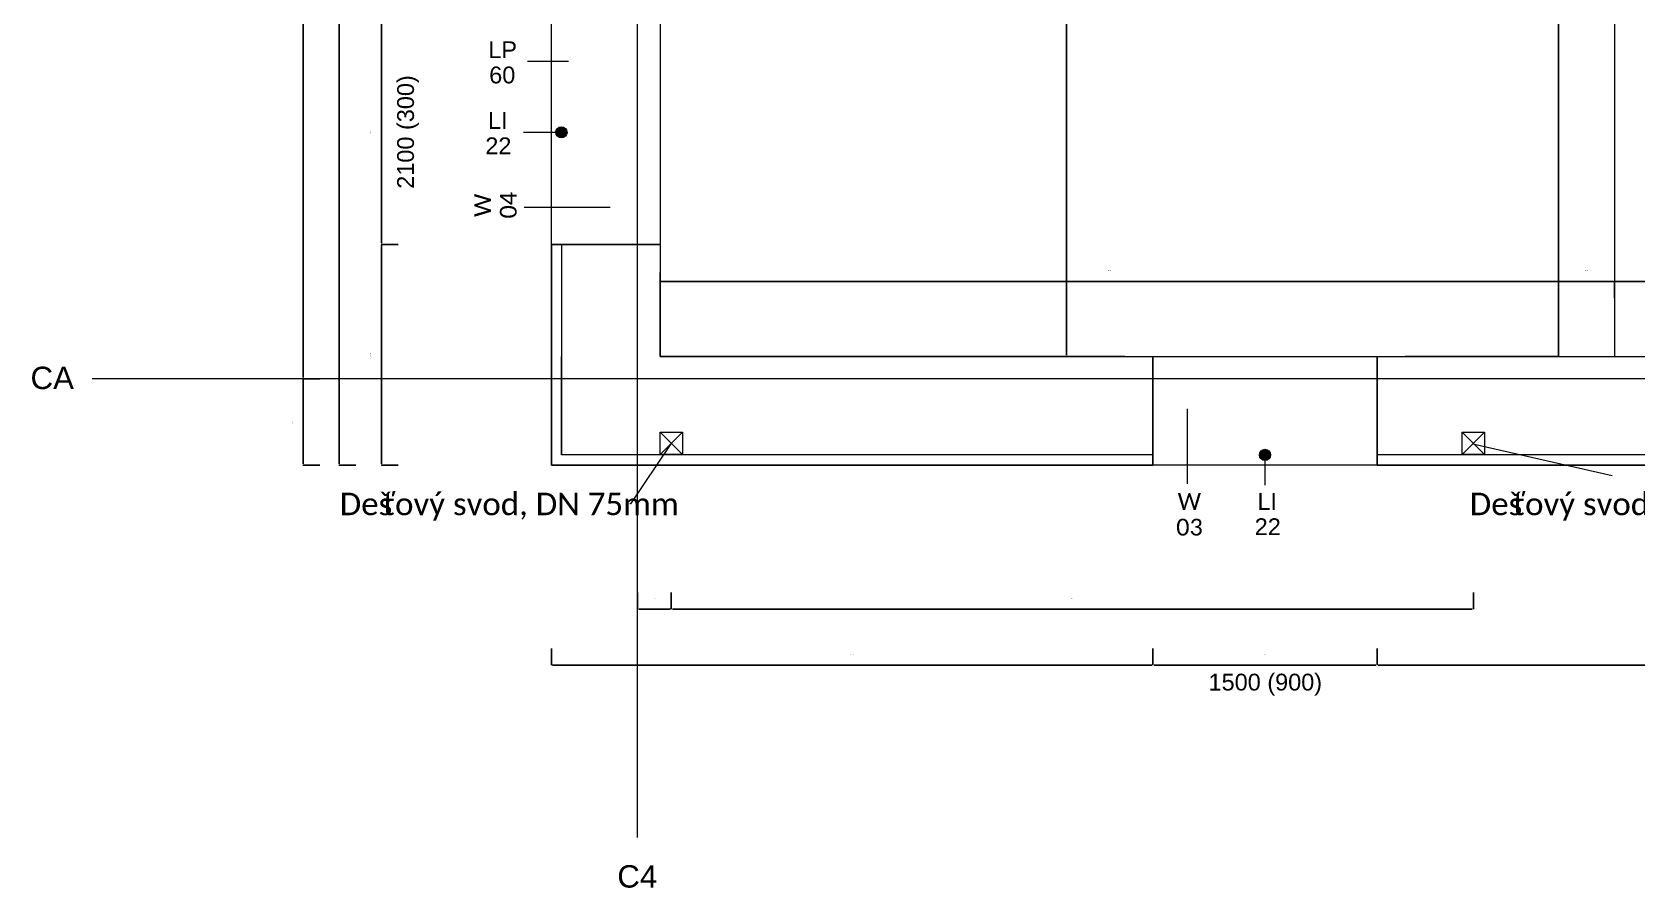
# Model space of a CAD drawing. Extents: x -47641 to 202, y -7675 to 12965.
# Drawn here: x -47638 to -40475, y -7675 to -3854 of the extents above; entities that cross this region are included whole.
import ezdxf

# ---------------------------------------------------------------- set-up
doc = ezdxf.new("R2010")
doc.units = 0
for name, color, linetype, lineweight in [('A-____-____-DIMS', 9, 'CONTINUOUS', 5), ('A-AREA-BNDY-OTLN', 9, 'CONTINUOUS', 5), ('A-FLOR-HRAL-IDEN', 9, 'CONTINUOUS', 9), ('A-GENM-____-IDEN', 9, 'CONTINUOUS', 9), ('A-GLAZ-____-IDEN', 9, 'CONTINUOUS', 9), ('A-WALL-____-MCUT', 9, 'CONTINUOUS', 25), ('A-WALL-____-OTLN', 9, 'CONTINUOUS', 9), ('A-WALL-____-PATT', 9, 'CONTINUOUS', 25), ('G-____-____-TEXT', 9, 'CONTINUOUS', 5), ('I-WALL-____-MCUT', 9, 'CONTINUOUS', 25), ('M-HVAC-DUCT-OTLN', 9, 'CONTINUOUS', 9), ('S-GRID-____-IDEN', 9, 'CONTINUOUS', 9), ('S-GRID-____-OTLN', 9, 'CONTINUOUS', 5), ('S-STRS-____-MBND', 9, 'CONTINUOUS', 9)]:
    doc.layers.add(name, color=color, linetype=linetype, lineweight=lineweight)
doc.styles.add('Arial', font='Arial')
doc.styles.add('Arial_1', font='Arial_1')
doc.styles.add('Arial_2', font='Arial_2')
doc.styles.add('Calibri', font='Calibri')
doc.styles.add('Calibri_2', font='Calibri_2')
doc.dimstyles.get("Standard").update_dxf_attribs({"dimtxt": 2.5, "dimasz": 2.5, "dimexe": 1.25, "dimexo": 0.625, "dimtad": 0, "dimtoh": 1, "dimdec": 4, "dimzin": 1, "dimdsep": 46, "dimtxsty": 'Standard', "dimcen": 0.09, "dimadec": 0, "dimazin": 0, "dimtfac": 1, "dimtdec": 4, "dimtofl": 0, "dimtmove": 0, "dimatfit": 3, "dimfxl": 1, "dimtolj": 1, "dimtzin": 0, "dimarcsym": 0})

# ---------------------------------------------------------------- blocks, each defined once
blk = doc.blocks.new('*D71')
at = {"layer": 'A-____-____-DIMS', "color": 0, "linetype": 'ByBlock', "lineweight": -2}
for p, q in [((-44784.9, -6355.3), (-44784.9, -6430.9)), ((-41204.9, -6355.3), (-41204.9, -6430.9)), ((-44779.9, -6429.6), (-41209.9, -6429.6))]:
    blk.add_line(p, q, dxfattribs=at)
for points in [[(-44784.9, -6429.6), (-44782.4, -6429.2), (-44782.4, -6430.1)], [(-41204.9, -6429.6), (-41207.4, -6430.1), (-41207.4, -6429.2)]]:
    blk.add_solid(points, dxfattribs=at)
at = {"layer": 'A-____-____-DIMS', "color": 0, "linetype": 'CONTINUOUS', "lineweight": -2, "insert": (-42994.9, -6381.3), "char_height": 2.5, "width": 15.556, "attachment_point": 5}
blk.add_mtext('3580.0000', dxfattribs=at)
blk = doc.blocks.new('*D72')
at = {"layer": 'A-____-____-DIMS', "color": 0, "linetype": 'ByBlock', "lineweight": -2}
for p, q in [((-44934.9, -6355.3), (-44934.9, -6430.9)), ((-44784.9, -6355.3), (-44784.9, -6430.9)), ((-44929.9, -6429.6), (-44789.9, -6429.6))]:
    blk.add_line(p, q, dxfattribs=at)
for points in [[(-44934.9, -6429.6), (-44932.4, -6429.2), (-44932.4, -6430.1)], [(-44784.9, -6429.6), (-44787.4, -6430.1), (-44787.4, -6429.2)]]:
    blk.add_solid(points, dxfattribs=at)
at = {"layer": 'A-____-____-DIMS', "color": 0, "linetype": 'CONTINUOUS', "lineweight": -2, "insert": (-44859.9, -6381.3), "char_height": 2.5, "width": 13.056, "attachment_point": 5}
blk.add_mtext('150.0000', dxfattribs=at)
blk = doc.blocks.new('*D80')
at = {"layer": 'A-____-____-DIMS', "color": 0, "linetype": 'ByBlock', "lineweight": -2}
for p, q in [((-46192.8, 8033.2), (-46268.4, 8033.2)), ((-46267.1, 8028.2), (-46267.1, -5781.8)), ((-46192.8, -5786.8), (-46268.4, -5786.8))]:
    blk.add_line(p, q, dxfattribs=at)
for points in [[(-46267.1, 8033.2), (-46266.7, 8030.7), (-46267.6, 8030.7)], [(-46267.1, -5786.8), (-46267.6, -5784.3), (-46266.7, -5784.3)]]:
    blk.add_solid(points, dxfattribs=at)
at = {"layer": 'A-____-____-DIMS', "color": 0, "linetype": 'CONTINUOUS', "lineweight": -2, "insert": (-46315.5, 1123.2), "char_height": 2.5, "width": 16.944, "attachment_point": 5, "rotation": 90}
blk.add_mtext('13820.0000', dxfattribs=at)
blk = doc.blocks.new('*D81')
at = {"layer": 'A-____-____-DIMS', "color": 0, "linetype": 'ByBlock', "lineweight": -2}
for p, q in [((-46354, -5401.8), (-46429.6, -5401.8)), ((-46428.4, -5406.8), (-46428.4, -5781.8)), ((-46354, -5786.8), (-46429.6, -5786.8))]:
    blk.add_line(p, q, dxfattribs=at)
for points in [[(-46428.4, -5401.8), (-46428, -5404.3), (-46428.8, -5404.3)], [(-46428.4, -5786.8), (-46428.8, -5784.3), (-46428, -5784.3)]]:
    blk.add_solid(points, dxfattribs=at)
at = {"layer": 'A-____-____-DIMS', "color": 0, "linetype": 'CONTINUOUS', "lineweight": -2, "insert": (-46476.7, -5594.3), "char_height": 2.5, "width": 13.611, "attachment_point": 5, "rotation": 90}
blk.add_mtext('385.0000', dxfattribs=at)
blk = doc.blocks.new('*D82')
at = {"layer": 'A-____-____-DIMS', "color": 0, "linetype": 'ByBlock', "lineweight": -2}
for p, q in [((-46354, -601.8), (-46429.6, -601.8)), ((-46428.4, -606.8), (-46428.4, -5396.8)), ((-46354, -5401.8), (-46429.6, -5401.8))]:
    blk.add_line(p, q, dxfattribs=at)
for points in [[(-46428.4, -601.8), (-46428, -604.3), (-46428.8, -604.3)], [(-46428.4, -5401.8), (-46428.8, -5399.3), (-46428, -5399.3)]]:
    blk.add_solid(points, dxfattribs=at)
at = {"layer": 'A-____-____-DIMS', "color": 0, "linetype": 'CONTINUOUS', "lineweight": -2, "insert": (-46476.7, -3001.8), "char_height": 2.5, "width": 15.833, "attachment_point": 5, "rotation": 90}
blk.add_mtext('4800.0000', dxfattribs=at)
blk = doc.blocks.new('*D97')
at = {"layer": 'A-____-____-DIMS', "color": 0, "linetype": 'ByBlock', "lineweight": -2}
for p, q in [((-41634.9, -6605.3), (-41634.9, -6680.9)), ((-36134.9, -6605.3), (-36134.9, -6680.9)), ((-41629.9, -6679.6), (-36139.9, -6679.6))]:
    blk.add_line(p, q, dxfattribs=at)
for points in [[(-41634.9, -6679.6), (-41632.4, -6679.2), (-41632.4, -6680.1)], [(-36134.9, -6679.6), (-36137.4, -6680.1), (-36137.4, -6679.2)]]:
    blk.add_solid(points, dxfattribs=at)
at = {"layer": 'A-____-____-DIMS', "color": 0, "linetype": 'CONTINUOUS', "lineweight": -2, "insert": (-38884.9, -6631.3), "char_height": 2.5, "width": 15.556, "attachment_point": 5}
blk.add_mtext('5500.0000', dxfattribs=at)
blk = doc.blocks.new('*D98')
at = {"layer": 'A-____-____-DIMS', "color": 0, "linetype": 'ByBlock', "lineweight": -2}
for p, q in [((-42634.9, -6605.3), (-42634.9, -6680.9)), ((-41634.9, -6605.3), (-41634.9, -6680.9)), ((-42629.9, -6679.6), (-41639.9, -6679.6))]:
    blk.add_line(p, q, dxfattribs=at)
for points in [[(-42634.9, -6679.6), (-42632.4, -6679.2), (-42632.4, -6680.1)], [(-41634.9, -6679.6), (-41637.4, -6680.1), (-41637.4, -6679.2)]]:
    blk.add_solid(points, dxfattribs=at)
at = {"layer": 'A-____-____-DIMS', "color": 0, "linetype": 'CONTINUOUS', "lineweight": -2, "insert": (-42134.9, -6631.3), "char_height": 2.5, "width": 15, "attachment_point": 5}
blk.add_mtext('1000.0000', dxfattribs=at)
blk = doc.blocks.new('*D117')
at = {"layer": 'A-____-____-DIMS', "color": 0, "linetype": 'ByBlock', "lineweight": -2}
for p, q in [((-42946.9, -2071.8), (-43022.6, -2071.8)), ((-43021.3, -2076.8), (-43021.3, -5296.8)), ((-42946.9, -5301.8), (-43022.6, -5301.8))]:
    blk.add_line(p, q, dxfattribs=at)
for points in [[(-43021.3, -2071.8), (-43020.9, -2074.3), (-43021.7, -2074.3)], [(-43021.3, -5301.8), (-43021.7, -5299.3), (-43020.9, -5299.3)]]:
    blk.add_solid(points, dxfattribs=at)
at = {"layer": 'A-____-____-DIMS', "color": 0, "linetype": 'CONTINUOUS', "lineweight": -2, "insert": (-43069.6, -3686.8), "char_height": 2.5, "width": 15.556, "attachment_point": 5, "rotation": 90}
blk.add_mtext('3230.0000', dxfattribs=at)
blk = doc.blocks.new('*D142')
at = {"layer": 'A-____-____-DIMS', "color": 0, "linetype": 'ByBlock', "lineweight": -2}
for p, q in [((-45319.9, -6605.3), (-45319.9, -6680.9)), ((-42634.9, -6605.3), (-42634.9, -6680.9)), ((-45314.9, -6679.6), (-42639.9, -6679.6))]:
    blk.add_line(p, q, dxfattribs=at)
for points in [[(-45319.9, -6679.6), (-45317.4, -6679.2), (-45317.4, -6680.1)], [(-42634.9, -6679.6), (-42637.4, -6680.1), (-42637.4, -6679.2)]]:
    blk.add_solid(points, dxfattribs=at)
at = {"layer": 'A-____-____-DIMS', "color": 0, "linetype": 'CONTINUOUS', "lineweight": -2, "insert": (-43977.4, -6631.3), "char_height": 2.5, "width": 15.833, "attachment_point": 5}
blk.add_mtext('2684.9708', dxfattribs=at)
blk = doc.blocks.new('*D188')
at = {"layer": 'A-____-____-DIMS', "color": 0, "linetype": 'ByBlock', "lineweight": -2}
for p, q in [((-46003.6, -4801.8), (-46079.3, -4801.8)), ((-46078, -5781.8), (-46078, -4806.8)), ((-46003.6, -5786.8), (-46079.3, -5786.8))]:
    blk.add_line(p, q, dxfattribs=at)
for points in [[(-46078, -4801.8), (-46077.6, -4804.3), (-46078.4, -4804.3)], [(-46078, -5786.8), (-46078.4, -5784.3), (-46077.6, -5784.3)]]:
    blk.add_solid(points, dxfattribs=at)
at = {"layer": 'A-____-____-DIMS', "color": 0, "linetype": 'CONTINUOUS', "lineweight": -2, "insert": (-46126.3, -5294.3), "char_height": 2.5, "width": 13.611, "attachment_point": 5, "rotation": 90}
blk.add_mtext('985.0000', dxfattribs=at)
blk = doc.blocks.new('*D189')
at = {"layer": 'A-____-____-DIMS', "color": 0, "linetype": 'ByBlock', "lineweight": -2}
for p, q in [((-46003.6, -3801.8), (-46079.3, -3801.8)), ((-46078, -4796.8), (-46078, -3806.8)), ((-46003.6, -4801.8), (-46079.3, -4801.8))]:
    blk.add_line(p, q, dxfattribs=at)
for points in [[(-46078, -3801.8), (-46077.6, -3804.3), (-46078.4, -3804.3)], [(-46078, -4801.8), (-46078.4, -4799.3), (-46077.6, -4799.3)]]:
    blk.add_solid(points, dxfattribs=at)
at = {"layer": 'A-____-____-DIMS', "color": 0, "linetype": 'CONTINUOUS', "lineweight": -2, "insert": (-46126.3, -4301.8), "char_height": 2.5, "width": 15, "attachment_point": 5, "rotation": 90}
blk.add_mtext('1000.0000', dxfattribs=at)
blk = doc.blocks.new('*D216')
at = {"layer": 'A-____-____-DIMS', "color": 0, "linetype": 'ByBlock', "lineweight": -2}
for p, q in [((-40574.9, -5041.7), (-40574.9, -4966)), ((-38879.9, -4967.3), (-40569.9, -4967.3)), ((-38874.9, -5041.7), (-38874.9, -4966))]:
    blk.add_line(p, q, dxfattribs=at)
for points in [[(-40574.9, -4967.3), (-40572.4, -4966.9), (-40572.4, -4967.7)], [(-38874.9, -4967.3), (-38877.4, -4967.7), (-38877.4, -4966.9)]]:
    blk.add_solid(points, dxfattribs=at)
at = {"layer": 'A-____-____-DIMS', "color": 0, "linetype": 'CONTINUOUS', "lineweight": -2, "insert": (-39724.9, -4919), "char_height": 2.5, "width": 15, "attachment_point": 5}
blk.add_mtext('1700.0000', dxfattribs=at)
blk = doc.blocks.new('*D217')
at = {"layer": 'A-____-____-DIMS', "color": 0, "linetype": 'ByBlock', "lineweight": -2}
for p, q in [((-40824.9, -5041.7), (-40824.9, -4966)), ((-40579.9, -4967.3), (-40819.9, -4967.3)), ((-40574.9, -5041.7), (-40574.9, -4966))]:
    blk.add_line(p, q, dxfattribs=at)
for points in [[(-40824.9, -4967.3), (-40822.4, -4966.9), (-40822.4, -4967.7)], [(-40574.9, -4967.3), (-40577.4, -4967.7), (-40577.4, -4966.9)]]:
    blk.add_solid(points, dxfattribs=at)
at = {"layer": 'A-____-____-DIMS', "color": 0, "linetype": 'CONTINUOUS', "lineweight": -2, "insert": (-40699.9, -4919), "char_height": 2.5, "width": 13.611, "attachment_point": 5}
blk.add_mtext('250.0000', dxfattribs=at)
blk = doc.blocks.new('*D218')
at = {"layer": 'A-____-____-DIMS', "color": 0, "linetype": 'ByBlock', "lineweight": -2}
for p, q in [((-44834.9, -5041.7), (-44834.9, -4966)), ((-40829.9, -4967.3), (-44829.9, -4967.3)), ((-40824.9, -5041.7), (-40824.9, -4966))]:
    blk.add_line(p, q, dxfattribs=at)
for points in [[(-44834.9, -4967.3), (-44832.4, -4966.9), (-44832.4, -4967.7)], [(-40824.9, -4967.3), (-40827.4, -4967.7), (-40827.4, -4966.9)]]:
    blk.add_solid(points, dxfattribs=at)
at = {"layer": 'A-____-____-DIMS', "color": 0, "linetype": 'CONTINUOUS', "lineweight": -2, "insert": (-42829.9, -4919), "char_height": 2.5, "width": 15.278, "attachment_point": 5}
blk.add_mtext('4010.0000', dxfattribs=at)

msp = doc.modelspace()

# ---------------------------------------------------------------- hatches: boundary and pattern name
at = {"layer": 'A-GENM-____-IDEN'}
h = msp.add_hatch(color=256, dxfattribs=at)
edge = h.paths.add_edge_path(flags=0)
edge.add_arc((-45274.90222, -4301.79436), 25, 0, 360)
h = msp.add_hatch(color=256, dxfattribs=at)
edge = h.paths.add_edge_path(flags=0)
edge.add_arc((-42134.93142, -5741.79436), 25, 0, 360)
at = {"layer": 'A-WALL-____-PATT', "lineweight": 5}
h = msp.add_hatch(dxfattribs=at)
h.set_pattern_fill('FP_4', color=256, style=0)
h.set_pattern_definition([])
h.paths.add_polyline_path([(-45274.90222, -5786.79436), (-45274.90222, -4801.79436), (-45319.90222, -4801.79436), (-45319.90222, -5786.79436)], flags=0)
h.paths.add_polyline_path([(-45274.90222, -3801.79436), (-45274.90222, -1956.79436), (-45319.90222, -1956.79436), (-45319.90222, -3801.79436)], flags=0)
h.paths.add_polyline_path([(-45274.90222, -1331.79436), (-45274.90222, 2573.20564), (-45319.90222, 2573.20564), (-45319.90222, -1331.79436)], flags=0)
h.paths.add_polyline_path([(-45319.90222, 3573.20564), (-45274.90222, 3573.20564), (-45274.90222, 7988.20564), (-45319.90222, 7988.20564), (-45319.90222, 7985.86899)], flags=0)
h = msp.add_hatch(dxfattribs=at)
h.set_pattern_fill('FP_1', color=256, style=0)
h.set_pattern_definition([])
h.paths.add_polyline_path([(-44834.90222, -5301.79436), (-44834.90222, -4801.79436), (-45274.90222, -4801.79436), (-45274.90222, -5301.79436)], flags=0)
h.paths.add_polyline_path([(-44834.90222, -3801.79436), (-44834.90222, -1956.79436), (-45274.90222, -1956.79436), (-45274.90222, -3801.79436)], flags=0)
h.paths.add_polyline_path([(-45054.90222, -1331.79436), (-44834.90222, -1331.79436), (-44834.90222, 2573.20564), (-45274.90222, 2573.20564), (-45274.90222, -1331.79436)], flags=0)
h.paths.add_polyline_path([(-45274.90222, 3573.20564), (-44834.90222, 3573.20564), (-44834.90222, 7548.20564), (-45274.90222, 7548.20564)], flags=0)
h = msp.add_hatch(dxfattribs=at)
h.set_pattern_fill('FP_1', color=256, style=0)
h.set_pattern_definition([])
h.paths.add_polyline_path([(-32449.90222, -5741.79436), (-32449.90222, -5301.79436), (-35134.93142, -5301.79436), (-35134.93142, -5741.79436), (-32734.90222, -5741.79436)], flags=0)
h.paths.add_polyline_path([(-36134.93142, -5741.79436), (-36134.93142, -5301.79436), (-41634.93142, -5301.79436), (-41634.93142, -5741.79436), (-37313.92271, -5741.79436)], flags=0)
h.paths.add_polyline_path([(-42634.93142, -5741.79436), (-42634.93142, -5301.79436), (-45274.90222, -5301.79436), (-45274.90222, -5741.79436), (-44100.55937, -5741.79436)], flags=0)
h.paths.add_polyline_path([(-32834.90222, -5740.13128), (-32834.90222, -5640.13128), (-32734.90222, -5640.13128), (-32734.90222, -5740.13128)], flags=0)
h.paths.add_polyline_path([(-41254.90222, -5740.13128), (-41254.90222, -5640.13128), (-41154.90222, -5640.13128), (-41154.90222, -5740.13128)], flags=0)
h.paths.add_polyline_path([(-44834.90222, -5740.13128), (-44834.90222, -5640.13128), (-44734.90222, -5640.13128), (-44734.90222, -5740.13128)], flags=0)
h = msp.add_hatch(dxfattribs=at)
h.set_pattern_fill('FP_4', color=256, style=0)
h.set_pattern_definition([])
h.paths.add_polyline_path([(-22949.90222, -5786.79436), (-22949.90222, -5741.79436), (-26634.93142, -5741.79436), (-26634.93142, -5786.79436), (-23740.64939, -5786.79436)], flags=0)
h.paths.add_polyline_path([(-27634.93142, -5786.79436), (-27634.93142, -5741.79436), (-28884.93142, -5741.79436), (-28884.93142, -5786.79436)], flags=0)
h.paths.add_polyline_path([(-29884.93142, -5786.79436), (-29884.93142, -5741.79436), (-30884.93142, -5741.79436), (-30884.93142, -5786.79436), (-30527.28605, -5786.79436)], flags=0)
h.paths.add_polyline_path([(-31884.93142, -5786.79436), (-31884.93142, -5741.79436), (-35134.93142, -5741.79436), (-35134.93142, -5786.79436), (-33920.60438, -5786.79436)], flags=0)
h.paths.add_polyline_path([(-36134.93142, -5786.79436), (-36134.93142, -5741.79436), (-41634.93142, -5741.79436), (-41634.93142, -5786.79436), (-37313.92271, -5786.79436)], flags=0)
h.paths.add_polyline_path([(-42634.93142, -5786.79436), (-42634.93142, -5741.79436), (-45274.90222, -5741.79436), (-45274.90222, -5786.79436), (-44100.55937, -5786.79436)], flags=0)

# ---------------------------------------------------------------- linework, layer by layer
at = {"layer": 'A-AREA-BNDY-OTLN'}
msp.add_lwpolyline([(-44834.90222, -2071.79436), (-44834.90222, -5301.79436), (-40824.90222, -5301.79436), (-40824.90222, -2666.79436), (-42334.90222, -2666.79436), (-42334.90222, -2071.79436)], close=True, dxfattribs=at)
at = {"layer": 'A-FLOR-HRAL-IDEN'}
msp.add_line((-45242.97254, -3985.58724), (-45426.62256, -3985.58724), dxfattribs=at)
at = {"layer": 'A-GENM-____-IDEN'}
for p, q in [((-45274.90222, -4301.79436), (-45443.97202, -4301.79436)), ((-42134.93142, -5741.79436), (-42134.93142, -5877.08504))]:
    msp.add_line(p, q, dxfattribs=at)
for centre in [(-45274.90222, -4301.79436), (-42134.93142, -5741.79436)]:
    msp.add_circle(centre, 25, dxfattribs=at)
at = {"layer": 'A-GLAZ-____-IDEN'}
for p, q in [((-45057.1619, -4637.88172), (-45441.70221, -4637.88172)), ((-42482.66477, -5535.91642), (-42482.66477, -5871.56918))]:
    msp.add_line(p, q, dxfattribs=at)
at = {"layer": 'A-WALL-____-MCUT'}
for p, q in [((-45319.90222, -4801.79436), (-45319.90222, -5786.79436)), ((-44834.90222, -4801.79436), (-45319.90222, -4801.79436)), ((-44834.90222, -5301.79436), (-44834.90222, -4926.84397)), ((-45274.90222, -5741.79436), (-45274.90222, -5301.79436)), ((-42759.98103, -5301.79436), (-44834.90222, -5301.79436)), ((-42634.93142, -5786.79436), (-42634.93142, -5301.79436)), ((-41634.93142, -5301.79436), (-41634.93142, -5786.79436)), ((-40824.90222, -5301.79436), (-41509.88181, -5301.79436)), ((-45319.90222, -5786.79436), (-42634.93142, -5786.79436)), ((-41634.93142, -5786.79436), (-36134.93142, -5786.79436))]:
    msp.add_line(p, q, dxfattribs=at)
at = {"layer": 'A-WALL-____-MCUT', "lineweight": 9}
for p, q in [((-45274.90222, -4801.79436), (-45274.90222, -5301.79436)), ((-40824.90222, -5301.79436), (-40574.90222, -5301.79436)), ((-42634.93142, -5741.79436), (-45274.90222, -5741.79436)), ((-36259.98103, -5741.79436), (-41634.93142, -5741.79436))]:
    msp.add_line(p, q, dxfattribs=at)
at = {"layer": 'A-WALL-____-OTLN'}
for p, q in [((-45319.90222, -4801.79436), (-45319.90222, -3801.79436)), ((-41634.93142, -5786.79436), (-42634.93142, -5786.79436))]:
    msp.add_line(p, q, dxfattribs=at)
at = {"layer": 'G-____-____-TEXT', "color": 250, "lineweight": 9}
for p, q in [((-44786.524, -5692.55664), (-44966.86156, -5960.80386)), ((-41206.524, -5692.55664), (-40584.6628, -5833.66844)), ((-44966.86156, -5960.80386), (-44969.66156, -5960.80386))]:
    msp.add_line(p, q, dxfattribs=at)
at = {"layer": 'I-WALL-____-MCUT'}
msp.add_line((-40824.90222, -2666.79436), (-40824.90222, -5301.79436), dxfattribs=at)
at = {"layer": 'M-HVAC-DUCT-OTLN', "lineweight": 5}
for p, q in [((-44834.90222, -5740.13128), (-44834.90222, -5640.13128)), ((-44834.90222, -5640.13128), (-44734.90222, -5640.13128)), ((-44734.90222, -5640.13128), (-44834.90222, -5740.13128)), ((-44734.90222, -5740.13128), (-44834.90222, -5640.13128)), ((-44734.90222, -5640.13128), (-44734.90222, -5740.13128)), ((-41254.90222, -5740.13128), (-41254.90222, -5640.13128)), ((-41254.90222, -5640.13128), (-41154.90222, -5640.13128)), ((-41154.90222, -5640.13128), (-41254.90222, -5740.13128)), ((-41154.90222, -5740.13128), (-41254.90222, -5640.13128)), ((-41154.90222, -5640.13128), (-41154.90222, -5740.13128)), ((-44734.90222, -5740.13128), (-44834.90222, -5740.13128)), ((-41154.90222, -5740.13128), (-41254.90222, -5740.13128))]:
    msp.add_line(p, q, dxfattribs=at)
at = {"layer": 'S-GRID-____-OTLN', "linetype": 'CONTINUOUS', "lineweight": 9}
for p, q in [((-44934.90222, -6198.93533), (-44934.90222, 11487.43445)), ((-46120.05674, -5401.79436), (-47370.05674, -5401.79436)), ((-22634.82695, -5401.79436), (-46120.05674, -5401.79436)), ((-44934.90222, -7448.93533), (-44934.90222, -6198.93533))]:
    msp.add_line(p, q, dxfattribs=at)
at = {"layer": 'S-STRS-____-MBND'}
for p, q in [((-40574.90222, -2801.79436), (-40574.90222, -5301.79436)), ((-40574.90222, -5301.79436), (-38874.90222, -5301.79436))]:
    msp.add_line(p, q, dxfattribs=at)

# ---------------------------------------------------------------- texts
at = {"layer": 'A-FLOR-HRAL-IDEN', "lineweight": 5, "char_height": 75, "attachment_point": 1, "style": 'Arial_2'}
for s, insert, width in [('LP', (-45601.43431, -3895.48444), 100), ('60', (-45597.43431, -4008.20601), 91.6666667)]:
    msp.add_mtext(s, dxfattribs=dict(at, insert=insert, width=width))
at = {"layer": 'A-GENM-____-IDEN', "lineweight": 5, "char_height": 75, "attachment_point": 1, "style": 'Arial_2'}
for s, insert, width in [('LI', (-45602.78377, -4211.69157), 58.3333333), ('22', (-45614.78377, -4324.41314), 91.6666667), ('LI', (-42168.74317, -5911.98224), 58.3333333), ('22', (-42180.74317, -6024.70381), 91.6666667)]:
    msp.add_mtext(s, dxfattribs=dict(at, insert=insert, width=width))
at = {"layer": 'A-GLAZ-____-IDEN', "lineweight": 5, "char_height": 75, "attachment_point": 1, "rotation": 90}
for s, insert, width, style in [('2100 (300)', (-46008.2696, -4553.60758), 489.5833167, 'Arial_1'), ('W', (-45664.2297, -4679.69347), 66.6666667, 'Calibri_2'), ('04', (-45549.947, -4686.29347), 100, 'Calibri_2')]:
    msp.add_mtext(s, dxfattribs=dict(at, insert=insert, width=width, style=style))
at = {"layer": 'A-GLAZ-____-IDEN', "lineweight": 5, "char_height": 75, "attachment_point": 1}
for s, insert, width, style in [('W', (-42524.47652, -5912.32439), 66.6666667, 'Calibri_2'), ('03', (-42531.07652, -6026.60709), 91.6666667, 'Calibri_2'), ('1500 (900)', (-42386.74463, -6718.42699), 489.5833167, 'Arial_1')]:
    msp.add_mtext(s, dxfattribs=dict(at, insert=insert, width=width, style=style))
at = {"layer": 'G-____-____-TEXT', "color": 7, "lineweight": 9, "char_height": 100, "attachment_point": 1, "style": 'Calibri'}
for s, insert, width in [('Deš', (-46264.66156, -5910.80386), 644.4444444), ('ťový svod, DN 75mm', (-46071.51573, -5910.80386), 1841.7047639), ('Deš', (-41221.0628, -5910.80386), 644.4444444), ('ťový svod, DN 75mm', (-41027.91697, -5910.80386), 1841.7047639)]:
    msp.add_mtext(s, dxfattribs=dict(at, insert=insert, width=width))
at = {"layer": 'S-GRID-____-IDEN', "lineweight": 5, "char_height": 100, "attachment_point": 1, "style": 'Arial'}
for s, insert, width in [('CA', (-47644.76698, -5347.88665), 144.4444444), ('C4', (-45025.76013, -7573.20946), 133.3333333)]:
    msp.add_mtext(s, dxfattribs=dict(at, insert=insert, width=width))

# ---------------------------------------------------------------- dimensions: what is measured, and where the dimension line sits
at = {"layer": 'A-____-____-DIMS', "lineweight": 9}
for base, p1, p2, picture, middle in [((-46267.14113, -5786.79436), (-46192.14113, 8033.20564), (-46192.14113, -5786.79436), '*D80', (-46315.45968, 1123.20564)), ((-46428.3864, -5401.79436), (-46353.3864, -601.79436), (-46353.3864, -5401.79436), '*D82', (-46476.67937, -3001.79436)), ((-43021.32035, -5301.79436), (-42946.32035, -2071.79436), (-42946.32035, -5301.79436), '*D117', (-43069.63891, -3686.79436)), ((-46078.0244, -3801.79436), (-46003.0244, -4801.79436), (-46003.0244, -3801.79436), '*D189', (-46126.31738, -4301.79436)), ((-46078.0244, -4801.79436), (-46003.0244, -5786.79436), (-46003.0244, -4801.79436), '*D188', (-46126.31738, -5294.29436)), ((-46428.3864, -5786.79436), (-46353.3864, -5401.79436), (-46353.3864, -5786.79436), '*D81', (-46476.70495, -5594.29436))]:
    dim = msp.add_linear_dim(base=base, p1=p1, p2=p2, angle=90, dimstyle='Standard', dxfattribs=at)
    dim.commit()
    dim.dimension.update_dxf_attribs({"geometry": picture, "text_midpoint": middle})
for base, p1, p2, picture, middle in [((-44834.90222, -4967.28471), (-40824.90222, -5042.28471), (-44834.90222, -5042.28471), '*D218', (-42829.90222, -4918.99174)), ((-40824.90222, -4967.28471), (-40574.90222, -5042.28471), (-40824.90222, -5042.28471), '*D217', (-40699.90222, -4918.99174)), ((-40574.90222, -4967.28471), (-38874.90222, -5042.28471), (-40574.90222, -5042.28471), '*D216', (-39724.90222, -4918.99174)), ((-44784.90222, -6429.64071), (-44934.90222, -6354.64071), (-44784.90222, -6354.64071), '*D72', (-44859.90222, -6381.34773)), ((-41204.90222, -6429.64071), (-44784.90222, -6354.64071), (-41204.90222, -6354.64071), '*D71', (-42994.90222, -6381.32215)), ((-42634.93142, -6679.64071), (-45319.90222, -6604.64071), (-42634.93142, -6604.64071), '*D142', (-43977.41682, -6631.34773)), ((-41634.93142, -6679.64071), (-42634.93142, -6604.64071), (-41634.93142, -6604.64071), '*D98', (-42134.93142, -6631.34773)), ((-36134.93142, -6679.64071), (-41634.93142, -6604.64071), (-36134.93142, -6604.64071), '*D97', (-38884.93142, -6631.34773))]:
    dim = msp.add_linear_dim(base=base, p1=p1, p2=p2, dimstyle='Standard', dxfattribs=at)
    dim.commit()
    dim.dimension.update_dxf_attribs({"geometry": picture, "text_midpoint": middle})

doc.saveas('drawing.dxf')
